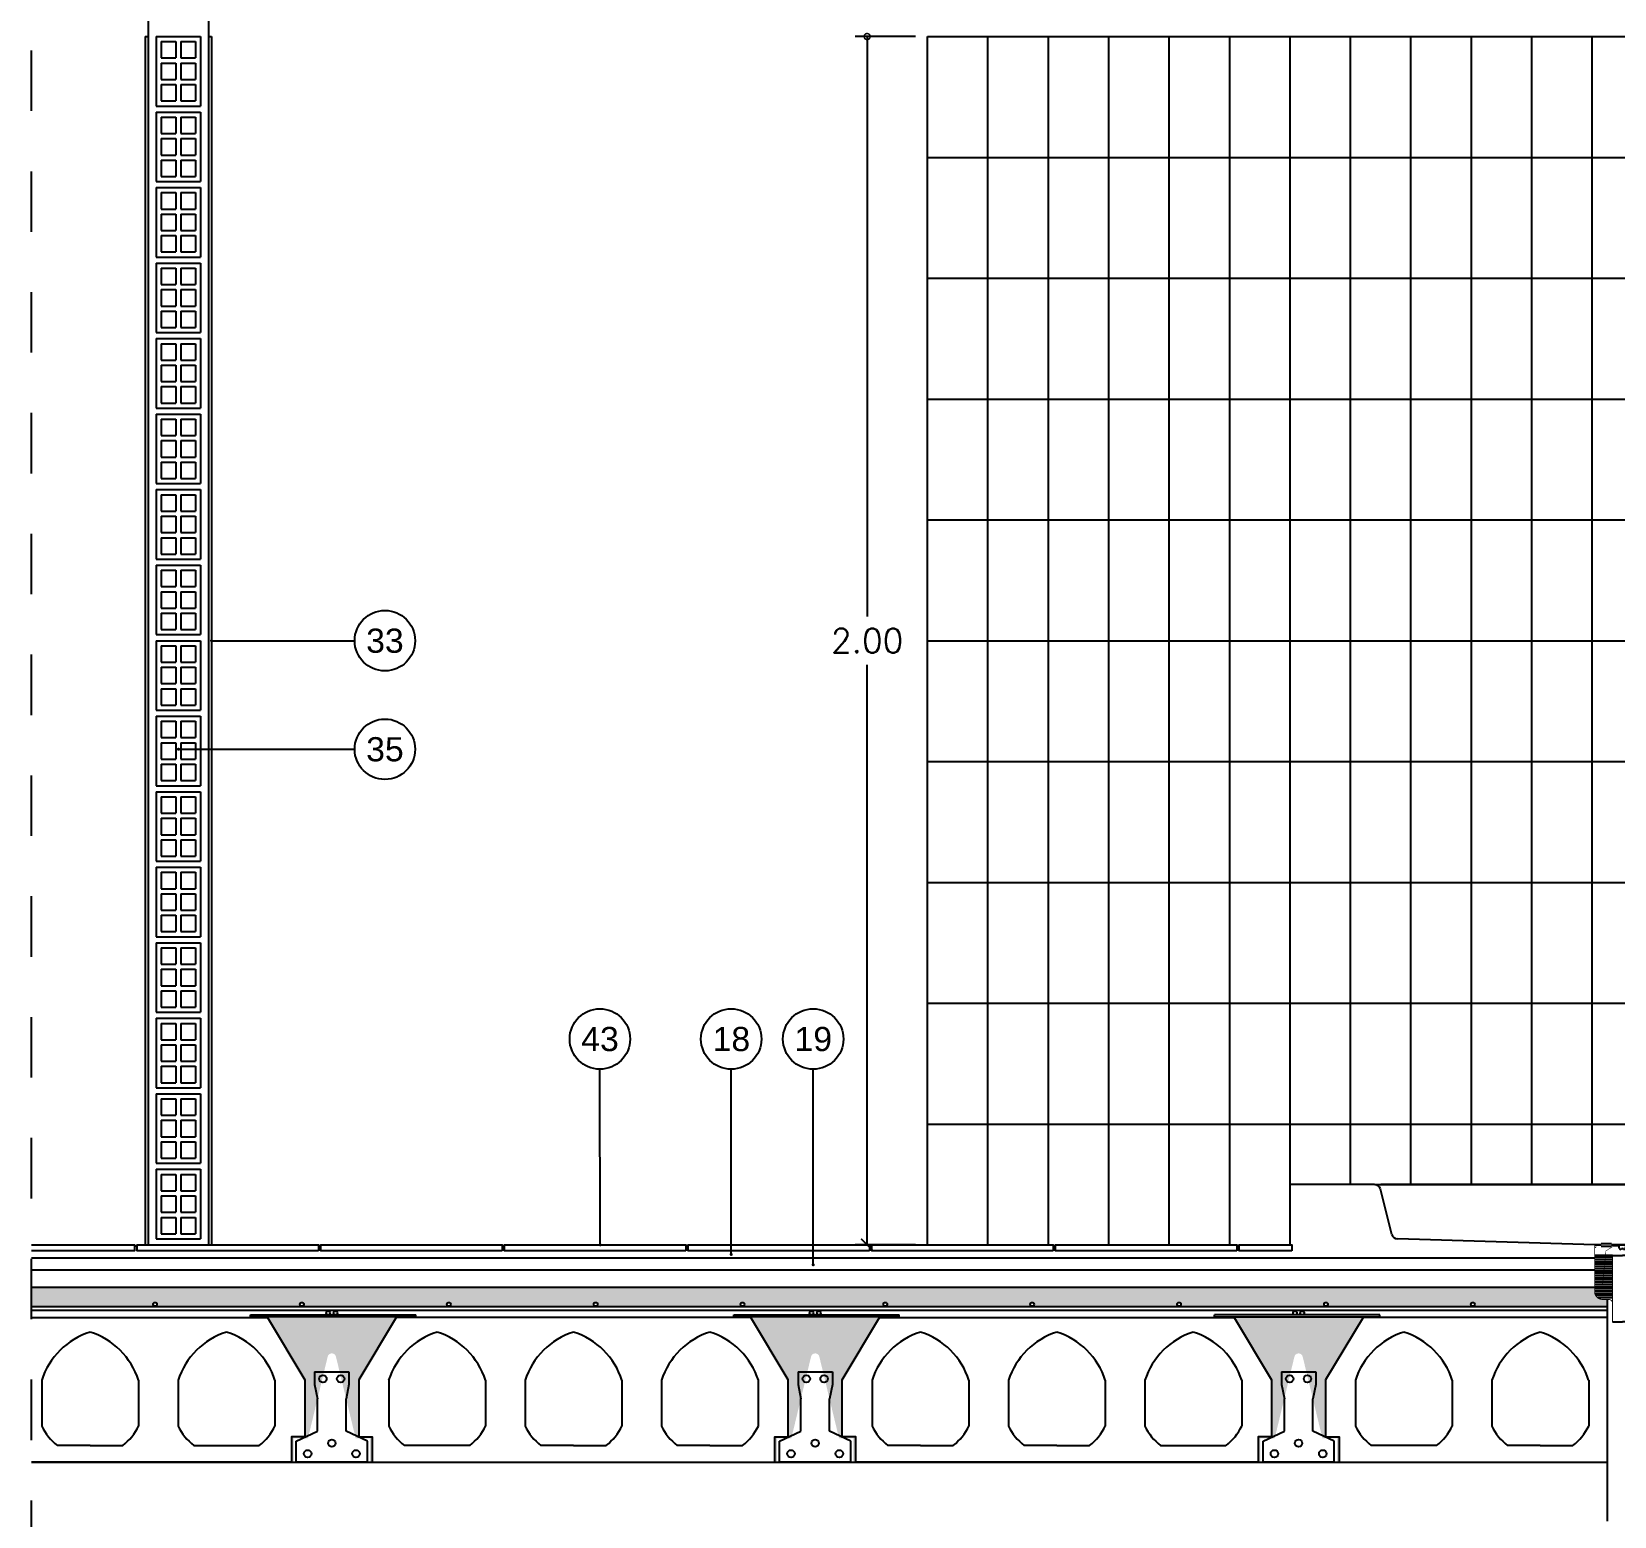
# Model space of a CAD drawing. Header units: millimetres. Extents: x 329.7 to 341.5, y 196.8 to 208.7.
# Drawn here: x 336.682 to 339.301, y 200.946 to 203.404 of the extents above; entities that cross this region are included whole.
import ezdxf
from ezdxf.enums import TextEntityAlignment as Align

# ---------------------------------------------------------------- set-up
doc = ezdxf.new("R2010")
doc.units = ezdxf.units.MM
doc.linetypes.add('TRAZOS2', pattern=[9.525, 6.35, -3.175])
for name, color, linetype in [('01', 9, 'Continuous'), ('013', 1, 'Continuous'), ('015', 1, 'Continuous'), ('018', 3, 'Continuous'), ('CIANO', 4, 'Continuous'), ('COTAS', 7, 'Continuous'), ('MIA', 3, 'Continuous'), ('MUROS', 2, 'Continuous'), ('NTE-1', 1, 'Continuous')]:
    doc.layers.add(name, color=color, linetype=linetype)
doc.styles.add('romans', font='romans.shx')
doc.styles.add('SMALL', font='ARIAL.TTF', dxfattribs={"height": 0.1})
doc.dimstyles.new('20', dxfattribs={"dimscale": 0.02, "dimtxt": 2, "dimasz": 1, "dimexe": 1, "dimexo": 1, "dimgap": 1, "dimtad": 0, "dimtih": 1, "dimtoh": 1, "dimzin": 1, "dimdsep": 46, "dimtxsty": 'romans', "dimblk1": 'ARCHTICK', "dimblk2": 'DOTSMALL', "dimsah": 1, "dimcen": 0.5, "dimclrd": 1, "dimclre": 1, "dimclrt": 4, "dimadec": 0, "dimazin": 0, "dimtfac": 1, "dimtofl": 0, "dimtmove": 0, "dimatfit": 3, "dimldrblk": 'DOTSMALL', "dimfxl": 1, "dimtolj": 1, "dimtzin": 0, "dimarcsym": 0})

# ---------------------------------------------------------------- blocks, each defined once
blk = doc.blocks.new('A$C58C35A27')
at = {"layer": 'MIA'}
for p, q in [((-0.0366, 0.115), (0.0366, 0.115)), ((-0.0366, 0.115), (-0.0366, 0)), ((-0.0282, 0.1066), (-0.0042, 0.1066)), ((-0.0282, 0.1066), (-0.0282, 0.0795)), ((-0.0042, 0.1066), (-0.0042, 0.0795)), ((0.0042, 0.1066), (0.0282, 0.1066)), ((0.0042, 0.1066), (0.0042, 0.0795)), ((0.0282, 0.1066), (0.0282, 0.0795)), ((0.0366, 0.115), (0.0366, 0)), ((-0.0282, 0.0795), (-0.0042, 0.0795)), ((0.0042, 0.0795), (0.0282, 0.0795)), ((-0.0282, 0.0711), (-0.0042, 0.0711)), ((-0.0282, 0.0711), (-0.0282, 0.0439)), ((-0.0042, 0.0711), (-0.0042, 0.0439)), ((0.0042, 0.0711), (0.0282, 0.0711)), ((0.0042, 0.0711), (0.0042, 0.0439)), ((0.0282, 0.0711), (0.0282, 0.0439)), ((-0.0282, 0.0439), (-0.0042, 0.0439)), ((-0.0282, 0.0355), (-0.0042, 0.0355)), ((-0.0282, 0.0355), (-0.0282, 0.0084)), ((-0.0042, 0.0355), (-0.0042, 0.0084)), ((0.0042, 0.0439), (0.0282, 0.0439)), ((0.0042, 0.0355), (0.0282, 0.0355)), ((0.0042, 0.0355), (0.0042, 0.0084)), ((0.0282, 0.0355), (0.0282, 0.0084)), ((-0.0366, 0), (0.0366, 0)), ((-0.0282, 0.0084), (-0.0042, 0.0084)), ((0.0042, 0.0084), (0.0282, 0.0084))]:
    blk.add_line(p, q, dxfattribs=at)
blk = doc.blocks.new('A$C21DD6BD1')
at = {"layer": 'NTE-1'}
for p, q in [((-0.0351, 0.0021), (-0.0181, 0.0021)), ((0.0351, 0.0021), (0.0181, 0.0021)), ((-0.0351, -0.0021), (-0.0181, -0.0021)), ((0.0351, -0.0021), (0.0181, -0.0021))]:
    blk.add_line(p, q, dxfattribs=at)
for points, const_width in [([(-0.0459, 0.0013), (-0.05, 0.0013)], 0.00144), ([(-0.0459, 0), (-0.0351, 0)], 0.00412), ([(-0.0181, 0), (0, 0)], 0.00412), ([(0.0181, 0), (0, 0)], 0.00412), ([(0.0459, 0), (0.0351, 0)], 0.00412), ([(0.0459, 0.0013), (0.05, 0.0013)], 0.00144), ([(-0.0459, -0.0051), (-0.0432, -0.003)], 0.00144), ([(-0.0061, -0.0025), (-0.0156, -0.0025), (-0.0273, -0.0102), (-0.0327, -0.0639)], 0.000823), ([(-0.0165, -0.0966), (-0.0165, -0.0174)], 0.00144), ([(0.0061, -0.0025), (0.0156, -0.0025), (0.0273, -0.0102), (0.0327, -0.0639)], 0.000823), ([(0.0165, -0.0966), (0.0165, -0.0174)], 0.00144), ([(0.0459, -0.0051), (0.0432, -0.003)], 0.00144)]:
    blk.add_lwpolyline(points, dxfattribs=dict(at, const_width=const_width))
at = {"layer": 'NTE-1', "const_width": 0.00144}
for points in [[(-0.0165, -0.1276), (-0.0165, -0.0966, 0.414214), (-0.0226, -0.0904), (-0.0329, -0.0904, -0.3506), (-0.0459, -0.0801), (-0.0459, 0.0021)], [(0.0165, -0.1276), (0.0165, -0.0966, -0.414214), (0.0226, -0.0904), (0.0329, -0.0904, 0.3506), (0.0459, -0.0801), (0.0459, 0.0021)]]:
    blk.add_lwpolyline(points, format="xyb", dxfattribs=at)
at = {"layer": 'NTE-1'}
for points in [[(-0.0165, -0.0174), (-0.0459, -0.0174)], [(-0.0165, -0.0211), (-0.0459, -0.0211)], [(-0.0165, -0.0248), (-0.0459, -0.0248)], [(-0.0165, -0.0174), (0, -0.0174)], [(0.0165, -0.0174), (0, -0.0174)], [(0.0165, -0.0174), (0.0459, -0.0174)], [(0.0165, -0.0211), (0.0459, -0.0211)], [(0.0165, -0.0248), (0.0459, -0.0248)], [(-0.0165, -0.0285), (-0.0459, -0.0285)], [(-0.0165, -0.0322), (-0.0459, -0.0322)], [(-0.0165, -0.0359), (-0.0459, -0.0359)], [(-0.0165, -0.0396), (-0.0459, -0.0396)], [(-0.0165, -0.0434), (-0.0459, -0.0434)], [(-0.0165, -0.0471), (-0.0459, -0.0471)], [(-0.0165, -0.0508), (-0.0459, -0.0508)], [(0.0165, -0.0285), (0.0459, -0.0285)], [(0.0165, -0.0322), (0.0459, -0.0322)], [(0.0165, -0.0359), (0.0459, -0.0359)], [(0.0165, -0.0396), (0.0459, -0.0396)], [(0.0165, -0.0434), (0.0459, -0.0434)], [(0.0165, -0.0471), (0.0459, -0.0471)], [(0.0165, -0.0508), (0.0459, -0.0508)], [(-0.0165, -0.0545), (-0.0459, -0.0545)], [(-0.0165, -0.0582), (-0.0459, -0.0582)], [(-0.0165, -0.0619), (-0.0459, -0.0619)], [(-0.0165, -0.0656), (-0.0459, -0.0656)], [(-0.0165, -0.0693), (-0.0459, -0.0693)], [(-0.0165, -0.073), (-0.0459, -0.073)], [(-0.0165, -0.0767), (-0.0459, -0.0767)], [(0.0165, -0.0545), (0.0459, -0.0545)], [(0.0165, -0.0582), (0.0459, -0.0582)], [(0.0165, -0.0619), (0.0459, -0.0619)], [(0.0165, -0.0656), (0.0459, -0.0656)], [(0.0165, -0.0693), (0.0459, -0.0693)], [(0.0165, -0.073), (0.0459, -0.073)], [(0.0165, -0.0767), (0.0459, -0.0767)], [(-0.0165, -0.0804), (-0.0459, -0.0804)], [(-0.0165, -0.0841), (-0.0442, -0.0841)], [(-0.0165, -0.0878), (-0.0408, -0.0878)], [(0.0165, -0.0804), (0.0459, -0.0804)], [(0.0165, -0.0841), (0.0442, -0.0841)], [(0.0165, -0.0878), (0.0408, -0.0878)], [(-0.0165, -0.1276), (0, -0.1276)], [(0.0165, -0.1276), (0, -0.1276)]]:
    blk.add_lwpolyline(points, dxfattribs=at)
for centre, radius, start, end in [((0, -0.0021), 0.00614, 179.916, 252.1148), ((0, -0.0082), 0.00189, 90, 170.9425), ((0, -0.0082), 0.00189, 9.0575, 90), ((0, -0.0021), 0.00614, 287.8852, 0.084)]:
    blk.add_arc(centre, radius, start, end, dxfattribs=at)
blk = doc.blocks.new('A$C79656B53')
for p, q in [((-0.0284, 0.15), (-0.0284, 0.1288)), ((-0.0284, 0.15), (0.0284, 0.15)), ((0.0284, 0.15), (0.0284, 0.1288)), ((-0.0284, 0.1288), (-0.0235, 0.1053)), ((-0.0235, 0.0515), (-0.0235, 0.1053)), ((0.0284, 0.1288), (0.0235, 0.1053)), ((0.0235, 0.0515), (0.0235, 0.1053)), ((-0.0588, 0.0351), (-0.0235, 0.0515)), ((-0.0588, 0), (-0.0588, 0.0351)), ((0.0588, 0.0351), (0.0235, 0.0515)), ((0.0588, 0), (0.0588, 0.0351)), ((0.0588, 0), (-0.0588, 0))]:
    blk.add_line(p, q)
for centre in [(-0.0147, 0.1382), (0.0147, 0.1382), (0, 0.0316), (-0.04, 0.0142), (0.04, 0.0142)]:
    blk.add_circle(centre, 0.00616)
blk = doc.blocks.new('_DOTSMALL')
at = {"color": 0, "linetype": 'ByBlock', "const_width": 0.5}
blk.add_lwpolyline([(-0.0625, 0, 1), (0.0625, 0, 1)], format="xyb", close=True, dxfattribs=at)
blk = doc.blocks.new('_ArchTick')
at = {"color": 0, "const_width": 0.15}
blk.add_lwpolyline([(-0.5, -0.5), (0.5, 0.5)], dxfattribs=at)
blk = doc.blocks.new('*D17')
at = {"layer": 'COTAS', "color": 1, "lineweight": -2}
for p, q in [((338.1445, 203.3954), (338.0445, 203.3954)), ((338.0645, 203.3954), (338.0645, 202.4354)), ((338.0645, 201.3954), (338.0645, 202.3554)), ((338.1445, 201.3954), (338.0445, 201.3954))]:
    blk.add_line(p, q, dxfattribs=at)
at = {"layer": 'Defpoints', "color": 0}
for p in [(338.0645, 203.3954), (338.1645, 203.3954), (338.1645, 201.3954)]:
    blk.add_point(p, dxfattribs=at)
at = {"layer": 'COTAS', "color": 1, "lineweight": -2, "xscale": 0.02, "yscale": 0.02, "zscale": 0.02}
for name, p, rotation in [('_DOTSMALL', (338.0645, 203.3954), 90), ('_ArchTick', (338.0645, 201.3954), 270)]:
    blk.add_blockref(name, p, dxfattribs=dict(at, rotation=rotation))
at = {"layer": 'COTAS', "color": 4, "insert": (338.0645, 202.3954), "char_height": 0.04, "attachment_point": 5, "style": 'romans'}
blk.add_mtext('\\A1;2.00', dxfattribs=at)

msp = doc.modelspace()

# ---------------------------------------------------------------- hatches: boundary and pattern name
at = {"layer": '01', "ltscale": 0.07}
h = msp.add_hatch(dxfattribs=at)
h.set_pattern_fill('AR-CONC,_O', color=256, scale=0.012)
h.set_pattern_definition([(50, (-466.01069, -634.69205), (0.086071222, -0.007530256), [0.009, -0.099]), (355, (-466.01069, -634.69205), (-0.01665016, 0.090263056), [0.0072, -0.0792]), (100.4514, (-466.00352, -634.69268), (0.069421126, 0.082732745), [0.007648823, -0.0841370534]), (46.1842, (-466.01069, -634.66805), (0.128068926, -0.019862282), [0.0135, -0.1485]), (96.6356, (-466.00002, -634.6697), (0.112159525, 0.116894145), [0.011473235, -0.12620556]), (351.1842, (-466.01069, -634.66805), (0.112159433, 0.116894232), [0.0108, -0.1188]), (21, (-465.99869, -634.67405), (0.0716288463, -0.048314267), [0.009, -0.099]), (326, (-465.99869, -634.67405), (0.02919784, 0.0870180054), [0.0072, -0.0792]), (71.4514, (-465.99272, -634.67808), (0.1008267154, 0.0387036596), [0.007648823, -0.0841370534]), (37.5, (-466.01069, -634.69205), (0.0014591826, 0.0399472625), [0, -0.07824, 0, -0.0804, 0, -0.0795]), (7.5, (-466.01069, -634.69205), (0.0315683445, 0.0473294054), [0, -0.04584, 0, -0.07644, 0, -0.0303]), (327.5, (-466.03745, -634.69205), (0.0640586923, -0.0027065846), [0, -0.03, 0, -0.0936, 0, -0.1242]), (317.5, (-466.04945, -634.69205), (0.0699823403, 0.012012598), [0, -0.039, 0, -0.06216, 0, -0.0882])])
h.paths.add_polyline_path([(339.6745, 201.3254), (339.3604, 201.3254), (339.3604, 201.315), (339.3603, 201.315, -0.343632), (339.3474, 201.305), (339.3395, 201.305), (339.3395, 201.2933), (339.6418, 201.2933), (339.6418, 201.287), (339.3395, 201.287), (339.3395, 201.2754), (339.4395, 201.2754), (339.4395, 201.2797), (339.5712, 201.2797, -0.300077), (339.5693, 201.2826, -1), (339.5756, 201.2826, -0.300077), (339.5737, 201.2797), (339.5833, 201.2797, -0.300077), (339.5814, 201.2826, -1), (339.5877, 201.2826, -0.300077), (339.5858, 201.2797), (339.6418, 201.2797), (339.6418, 201.276), (339.4714, 201.276), (339.5339, 201.1718), (339.5339, 201.0777), (339.5115, 201.0777), (339.5115, 201.0354), (339.5151, 201.0354), (339.5151, 201.075), (339.539, 201.075), (339.5716, 201.2101, -0.81661), (339.5854, 201.2101), (339.618, 201.075), (339.6419, 201.075), (339.6419, 201.0354), (339.6745, 201.0354)])
h.paths.add_polyline_path([(339.543, 201.297, -1), (339.5493, 201.297, -1)], flags=16)
h.paths.add_polyline_path([(339.2895, 201.305), (339.2816, 201.305, -0.343632), (339.2687, 201.315), (339.2686, 201.315), (339.2686, 201.3254), (336.6817, 201.3254), (336.6817, 201.2933), (339.2895, 201.2933)])
h.paths.add_polyline_path([(338.8206, 201.297, -1), (338.827, 201.297, -1)], flags=16)
h.paths.add_polyline_path([(339.0701, 201.297, -1), (339.0637, 201.297, -1)], flags=16)
h.paths.add_polyline_path([(338.5775, 201.297, -1), (338.5839, 201.297, -1)], flags=16)
h.paths.add_polyline_path([(338.3344, 201.297, -1), (338.3407, 201.297, -1)], flags=16)
h.paths.add_polyline_path([(338.0913, 201.297, -1), (338.0976, 201.297, -1)], flags=16)
h.paths.add_polyline_path([(337.8552, 201.297, -1), (337.8615, 201.297, -1)], flags=16)
h.paths.add_polyline_path([(337.612, 201.297, -1), (337.6184, 201.297, -1)], flags=16)
h.paths.add_polyline_path([(337.3689, 201.297, -1), (337.3753, 201.297, -1)], flags=16)
h.paths.add_polyline_path([(337.1258, 201.297, -1), (337.1322, 201.297, -1)], flags=16)
h.paths.add_polyline_path([(336.8827, 201.297, -1), (336.889, 201.297, -1)], flags=16)
h.paths.add_polyline_path([(337.2856, 201.276), (337.0714, 201.276), (337.1339, 201.1718), (337.1339, 201.0777), (337.1115, 201.0777), (337.1115, 201.0354), (337.1151, 201.0354), (337.1151, 201.075), (337.139, 201.075), (337.1716, 201.2101, -0.81661), (337.1854, 201.2101), (337.218, 201.075), (337.2419, 201.075), (337.2419, 201.0354), (337.2455, 201.0354), (337.2455, 201.0777), (337.2377, 201.0777), (337.2231, 201.0777), (337.2231, 201.1718)])
h.paths.add_polyline_path([(338.0856, 201.276), (337.8714, 201.276), (337.9339, 201.1718), (337.9339, 201.0777), (337.9115, 201.0777), (337.9115, 201.0354), (337.9151, 201.0354), (337.9151, 201.075), (337.939, 201.075), (337.9716, 201.2101, -0.81661), (337.9854, 201.2101), (338.018, 201.075), (338.0419, 201.075), (338.0419, 201.0354), (338.0455, 201.0354), (338.0455, 201.0777), (338.0231, 201.0777), (338.0231, 201.1718)])
h.paths.add_polyline_path([(338.8856, 201.276), (338.6714, 201.276), (338.7339, 201.1718), (338.7339, 201.0777), (338.7115, 201.0777), (338.7115, 201.0354), (338.7151, 201.0354), (338.7151, 201.075), (338.739, 201.075), (338.7716, 201.2101, -0.81661), (338.7854, 201.2101), (338.818, 201.075), (338.8419, 201.075), (338.8419, 201.0354), (338.8455, 201.0354), (338.8455, 201.0777), (338.8231, 201.0777), (338.8231, 201.1718)])

# ---------------------------------------------------------------- linework, layer by layer
at = {"layer": '01', "linetype": 'Continuous', "ltscale": 0.07}
for p, q in [((338.3645, 201.3954), (338.3645, 203.3954)), ((338.4645, 201.3954), (338.4645, 203.3954)), ((338.5645, 201.3954), (338.5645, 203.3954)), ((338.6645, 201.3954), (338.6645, 203.3954)), ((338.9645, 201.4954), (338.9645, 203.3954)), ((339.0645, 201.4954), (339.0645, 203.3954)), ((339.1645, 201.4954), (339.1645, 203.3954)), ((339.2645, 201.4954), (339.2645, 203.3954)), ((338.1645, 203.1954), (339.7645, 203.1954)), ((338.1645, 202.9954), (339.7645, 202.9954)), ((338.1645, 202.7954), (339.7645, 202.7954)), ((338.1645, 202.5954), (339.7645, 202.5954)), ((338.1645, 202.3954), (339.7645, 202.3954)), ((338.1645, 202.1954), (339.7645, 202.1954)), ((338.1645, 201.9954), (339.7645, 201.9954)), ((338.1645, 201.7954), (339.7645, 201.7954)), ((338.1645, 201.5954), (339.7645, 201.5954)), ((338.9045, 201.4954), (339.7245, 201.4954))]:
    msp.add_line(p, q, dxfattribs=at)
at = {"layer": '013'}
for p, q in [((336.6817, 201.2933), (339.2895, 201.2933)), ((336.6817, 201.287), (339.2895, 201.287)), ((337.0438, 201.2797), (337.3175, 201.2797)), ((337.0438, 201.276), (337.0438, 201.2797)), ((337.3175, 201.276), (337.3175, 201.2797)), ((337.8438, 201.2797), (338.1175, 201.2797)), ((337.8438, 201.276), (337.8438, 201.2797)), ((338.1175, 201.276), (338.1175, 201.2797)), ((338.9132, 201.2797), (338.6395, 201.2797)), ((338.6395, 201.276), (338.6395, 201.2797)), ((338.9132, 201.276), (338.9132, 201.2797)), ((337.3175, 201.276), (337.0438, 201.276)), ((338.1175, 201.276), (337.8438, 201.276)), ((338.6395, 201.276), (338.9132, 201.276)), ((336.6983, 201.1712), (336.6983, 201.0954)), ((336.8587, 201.1712), (336.8587, 201.0954)), ((336.9241, 201.1712), (336.9241, 201.0954)), ((337.0844, 201.1712), (337.0844, 201.0954)), ((337.2726, 201.1712), (337.2726, 201.0954)), ((337.4329, 201.1712), (337.4329, 201.0954)), ((337.4983, 201.1712), (337.4983, 201.0954)), ((337.6587, 201.1712), (337.6587, 201.0954)), ((337.7241, 201.1712), (337.7241, 201.0954)), ((337.8844, 201.1712), (337.8844, 201.0954)), ((338.0726, 201.1712), (338.0726, 201.0954)), ((338.2329, 201.1712), (338.2329, 201.0954)), ((338.2983, 201.1712), (338.2983, 201.0954)), ((338.4587, 201.1712), (338.4587, 201.0954)), ((338.5241, 201.1712), (338.5241, 201.0954)), ((338.6844, 201.1712), (338.6844, 201.0954)), ((338.8726, 201.1712), (338.8726, 201.0954)), ((339.0329, 201.1712), (339.0329, 201.0954)), ((339.0983, 201.1712), (339.0983, 201.0954)), ((339.2587, 201.1712), (339.2587, 201.0954)), ((336.7785, 201.0633), (336.7243, 201.0633)), ((336.7785, 201.0633), (336.8327, 201.0633)), ((337.5785, 201.0633), (337.5243, 201.0633)), ((337.5785, 201.0633), (337.6327, 201.0633)), ((337.8043, 201.0633), (337.7501, 201.0633)), ((337.8043, 201.0633), (337.8584, 201.0633)), ((338.1528, 201.0633), (338.0986, 201.0633)), ((338.1528, 201.0633), (338.2069, 201.0633)), ((338.3785, 201.0633), (338.3243, 201.0633)), ((338.3785, 201.0633), (338.4327, 201.0633)), ((339.1785, 201.0633), (339.1243, 201.0633)), ((339.1785, 201.0633), (339.2327, 201.0633))]:
    msp.add_line(p, q, dxfattribs=at)
for points in [[(336.6817, 201.2754), (337.0718, 201.2754), (337.1339, 201.1718), (337.1339, 201.0777), (337.1115, 201.0777)], [(337.2377, 201.0777), (337.2455, 201.0777), (337.2455, 201.0354), (337.9115, 201.0354), (337.9115, 201.0777), (337.9339, 201.0777), (337.9339, 201.1718), (337.8718, 201.2754), (337.2852, 201.2754), (337.2231, 201.1718), (337.2231, 201.0777), (337.2455, 201.0777)], [(338.7193, 201.0777), (338.7115, 201.0777), (338.7115, 201.0354), (338.0455, 201.0354), (338.0455, 201.0777), (338.0231, 201.0777), (338.0231, 201.1718), (338.0852, 201.2754), (338.6718, 201.2754), (338.7339, 201.1718), (338.7339, 201.0777), (338.7115, 201.0777)], [(339.2895, 201.2754), (338.8852, 201.2754), (338.8231, 201.1718), (338.8231, 201.0777), (338.8455, 201.0777)], [(337.1193, 201.0777), (337.1115, 201.0777), (337.1115, 201.0354), (336.6817, 201.0354)], [(338.8377, 201.0777), (338.8455, 201.0777), (338.8455, 201.0354), (339.2895, 201.0354)], [(336.9501, 201.0633), (337.0043, 201.0633), (337.0584, 201.0633)], [(337.4069, 201.0633), (337.3528, 201.0633), (337.2986, 201.0633)], [(338.5501, 201.0633), (338.6043, 201.0633), (338.6584, 201.0633)], [(339.0069, 201.0633), (338.9528, 201.0633), (338.8986, 201.0633)]]:
    msp.add_lwpolyline(points, dxfattribs=at)
at = {"layer": '013', "ltscale": 1.5}
for centre in [(337.2664, 202.3954), (337.2664, 202.2157), (337.6222, 201.7361), (337.8395, 201.7361), (337.9752, 201.7361)]:
    msp.add_circle(centre, 0.05, dxfattribs=at)
at = {"layer": '013'}
for centre in [(336.8859, 201.297), (337.129, 201.297), (337.1725, 201.2826), (337.1846, 201.2826), (337.3721, 201.297), (337.6152, 201.297), (337.8583, 201.297), (337.9725, 201.2826), (337.9846, 201.2826), (338.0945, 201.297), (338.3376, 201.297), (338.5807, 201.297), (338.7725, 201.2826), (338.7846, 201.2826), (338.8238, 201.297), (339.0669, 201.297)]:
    msp.add_circle(centre, 0.00317, dxfattribs=at)
for centre, radius, start, end in [((336.816, 201.1333), 0.1236, 107.6458, 162.1197), ((336.741, 201.1333), 0.1236, 17.8803, 72.3542), ((337.0417, 201.1333), 0.1236, 107.6458, 162.1197), ((336.9668, 201.1333), 0.1236, 17.8803, 72.3542), ((337.3902, 201.1333), 0.1236, 107.6458, 162.1197), ((337.3153, 201.1333), 0.1236, 17.8803, 72.3542), ((337.616, 201.1333), 0.1236, 107.6458, 162.1197), ((337.541, 201.1333), 0.1236, 17.8803, 72.3542), ((337.8417, 201.1333), 0.1236, 107.6458, 162.1197), ((337.7668, 201.1333), 0.1236, 17.8803, 72.3542), ((338.1902, 201.1333), 0.1236, 107.6458, 162.1197), ((338.1153, 201.1333), 0.1236, 17.8803, 72.3542), ((338.416, 201.1333), 0.1236, 107.6458, 162.1197), ((338.341, 201.1333), 0.1236, 17.8803, 72.3542), ((338.6417, 201.1333), 0.1236, 107.6458, 162.1197), ((338.5668, 201.1333), 0.1236, 17.8803, 72.3542), ((338.9902, 201.1333), 0.1236, 107.6458, 162.1197), ((338.9153, 201.1333), 0.1236, 17.8803, 72.3542), ((339.216, 201.1333), 0.1236, 107.6458, 162.1197), ((339.141, 201.1333), 0.1236, 17.8803, 72.3542), ((336.7785, 201.1337), 0.0888, 205.4902, 232.4232), ((336.7785, 201.1337), 0.0888, 307.5768, 334.5098), ((337.0043, 201.1337), 0.0888, 205.4902, 232.4232), ((337.0043, 201.1337), 0.0888, 307.5768, 334.5098), ((337.3528, 201.1337), 0.0888, 205.4902, 232.4232), ((337.3528, 201.1337), 0.0888, 307.5768, 334.5098), ((337.5785, 201.1337), 0.0888, 205.4902, 232.4232), ((337.5785, 201.1337), 0.0888, 307.5768, 334.5098), ((337.8043, 201.1337), 0.0888, 205.4902, 232.4232), ((337.8043, 201.1337), 0.0888, 307.5768, 334.5098), ((338.1528, 201.1337), 0.0888, 205.4902, 232.4232), ((338.1528, 201.1337), 0.0888, 307.5768, 334.5098), ((338.3785, 201.1337), 0.0888, 205.4902, 232.4232), ((338.3785, 201.1337), 0.0888, 307.5768, 334.5098), ((338.6043, 201.1337), 0.0888, 205.4902, 232.4232), ((338.6043, 201.1337), 0.0888, 307.5768, 334.5098), ((338.9528, 201.1337), 0.0888, 205.4902, 232.4232), ((338.9528, 201.1337), 0.0888, 307.5768, 334.5098), ((339.1785, 201.1337), 0.0888, 205.4902, 232.4232), ((339.1785, 201.1337), 0.0888, 307.5768, 334.5098)]:
    msp.add_arc(centre, radius, start, end, dxfattribs=at)
at = {"layer": '015', "linetype": 'TRAZOS2', "ltscale": 0.007}
msp.add_line((336.6817, 199.0723), (336.6817, 206.1606), dxfattribs=at)
at = {"layer": '015', "linetype": 'Continuous', "ltscale": 0.07}
for p, q in [((336.8745, 203.3954), (336.8745, 201.3954)), ((336.9745, 203.3954), (336.9745, 201.3954)), ((336.8562, 201.3934), (336.8522, 201.3934)), ((337.1602, 201.3934), (337.1562, 201.3934)), ((337.4642, 201.3934), (337.4602, 201.3934)), ((337.7682, 201.3934), (337.7642, 201.3934)), ((338.0722, 201.3934), (338.0682, 201.3934)), ((338.3762, 201.3934), (338.3722, 201.3934)), ((338.6802, 201.3934), (338.6762, 201.3934)), ((338.6802, 201.3934), (338.6762, 201.3934)), ((339.2686, 201.3734), (336.6817, 201.3734)), ((339.2686, 201.3534), (336.6817, 201.3534))]:
    msp.add_line(p, q, dxfattribs=at)
at = {"layer": '018', "linetype": 'Continuous', "ltscale": 0.07}
for p, q in [((338.1645, 203.3954), (338.2645, 203.3954)), ((338.1645, 201.3954), (338.1645, 203.3954)), ((338.2645, 203.3954), (338.7645, 203.3954)), ((338.2645, 201.3954), (338.2645, 203.3954)), ((338.7645, 203.3954), (338.8645, 203.3954)), ((338.7645, 201.3954), (338.7645, 203.3954)), ((338.8645, 203.3954), (339.7645, 203.3954)), ((338.8645, 201.4954), (338.8645, 203.3954))]:
    msp.add_line(p, q, dxfattribs=at)
msp.add_lwpolyline([(336.6817, 201.3954), (336.8522, 201.3954), (336.8522, 201.3854), (336.6817, 201.3854)], dxfattribs=at)
for points in [[(337.1562, 201.3854), (336.8562, 201.3854), (336.8562, 201.3954), (337.1562, 201.3954)], [(337.4602, 201.3854), (337.1602, 201.3854), (337.1602, 201.3954), (337.4602, 201.3954)], [(337.7642, 201.3854), (337.4642, 201.3854), (337.4642, 201.3954), (337.7642, 201.3954)], [(338.0682, 201.3854), (337.7682, 201.3854), (337.7682, 201.3954), (338.0682, 201.3954)], [(338.3722, 201.3854), (338.0722, 201.3854), (338.0722, 201.3954), (338.3722, 201.3954)], [(338.6762, 201.3854), (338.3762, 201.3854), (338.3762, 201.3954), (338.6762, 201.3954)], [(338.7674, 201.3854), (338.6802, 201.3854), (338.6802, 201.3954), (338.7674, 201.3954)]]:
    msp.add_lwpolyline(points, close=True, dxfattribs=at)
at = {"layer": 'MUROS', "linetype": 'Continuous', "ltscale": 0.07}
for p, q in [((336.8745, 204.6354), (336.8745, 203.3954)), ((336.9745, 204.6354), (336.9745, 203.3954)), ((336.8695, 203.3954), (336.8695, 201.3954)), ((336.8695, 203.3954), (336.8745, 203.3954)), ((336.9745, 203.3954), (336.9795, 203.3954)), ((336.9795, 203.3954), (336.9795, 201.3954)), ((339.7145, 201.4954), (338.9145, 201.4954)), ((339.2895, 201.305), (339.2895, 200.938))]:
    msp.add_line(p, q, dxfattribs=at)
at = {"layer": 'MUROS'}
for p, q in [((338.9042, 201.4954), (338.7645, 201.4954)), ((338.7645, 201.3954), (338.7645, 201.4954)), ((338.9327, 201.4127), (338.9139, 201.4878)), ((339.2686, 201.3954), (338.9421, 201.4052)), ((336.6817, 201.3254), (339.2686, 201.3254)), ((336.6817, 201.0354), (339.2895, 201.0354))]:
    msp.add_line(p, q, dxfattribs=at)
for centre, start, end in [((338.9042, 201.4854), 14.0362, 90), ((338.9424, 201.4152), 194.0362, 268.2857)]:
    msp.add_arc(centre, 0.01, start, end, dxfattribs=at)

# ---------------------------------------------------------------- block references
at = {"layer": '01', "linetype": 'Continuous', "ltscale": 0.07}
for p in [(336.9245, 203.2804), (336.9245, 203.1554), (336.9245, 203.0304), (336.9245, 202.9054), (336.9245, 202.7804), (336.9245, 202.6554), (336.9245, 202.5304), (336.9245, 202.4054), (336.9245, 202.2804), (336.9245, 202.1554), (336.9245, 202.0304), (336.9245, 201.9054), (336.9245, 201.7804), (336.9245, 201.6554), (336.9245, 201.5304), (336.9245, 201.4054)]:
    msp.add_blockref('A$C58C35A27', p, dxfattribs=at)
at = {"layer": '013'}
for p in [(337.1785, 201.0354), (337.9785, 201.0354), (338.7785, 201.0354)]:
    msp.add_blockref('A$C79656B53', p, dxfattribs=at)
at = {"layer": 'MUROS', "linetype": 'Continuous', "ltscale": 0.07}
msp.add_blockref('A$C21DD6BD1', (339.3145, 201.3954), dxfattribs=at)

# ---------------------------------------------------------------- texts
at = {"layer": 'CIANO', "style": 'SMALL'}
for s, p in [('33', (337.2664, 202.3954)), ('35', (337.2664, 202.2157)), ('43', (337.6224, 201.7361)), ('18', (337.8398, 201.7361)), ('19', (337.9754, 201.7361))]:
    msp.add_text(s, height=0.04, dxfattribs=at).set_placement(p, align=Align.MIDDLE_CENTER)

# ---------------------------------------------------------------- dimensions: what is measured, and where the dimension line sits
at = {"layer": 'COTAS'}
dim = msp.add_linear_dim(base=(338.0645, 203.3954), p1=(338.1645, 201.3954), p2=(338.1645, 203.3954), angle=90, dimstyle='20', dxfattribs=at)
dim.commit()
dim.dimension.update_dxf_attribs({"geometry": '*D17', "text_midpoint": (338.0645, 202.3954)})

# ---------------------------------------------------------------- leaders
at = {"layer": '01', "color": 3, "ltscale": 1.5}
for points in [[(336.9795, 202.3954), (337.2164, 202.3954)], [(336.9247, 202.2157), (337.2164, 202.2157)]]:
    msp.add_leader(points, dimstyle='20', override={"dimldrblk": 'DOTSMALL'}, dxfattribs=at)
at = {"layer": '013', "color": 3, "ltscale": 1.5}
for points in [[(337.6228, 201.3954), (337.6222, 201.6861)], [(337.8395, 201.3795), (337.8395, 201.6861)], [(337.9752, 201.3624), (337.9752, 201.6861)]]:
    msp.add_leader(points, dimstyle='20', override={"dimldrblk": 'DOTSMALL'}, dxfattribs=at)

doc.saveas('drawing.dxf')
